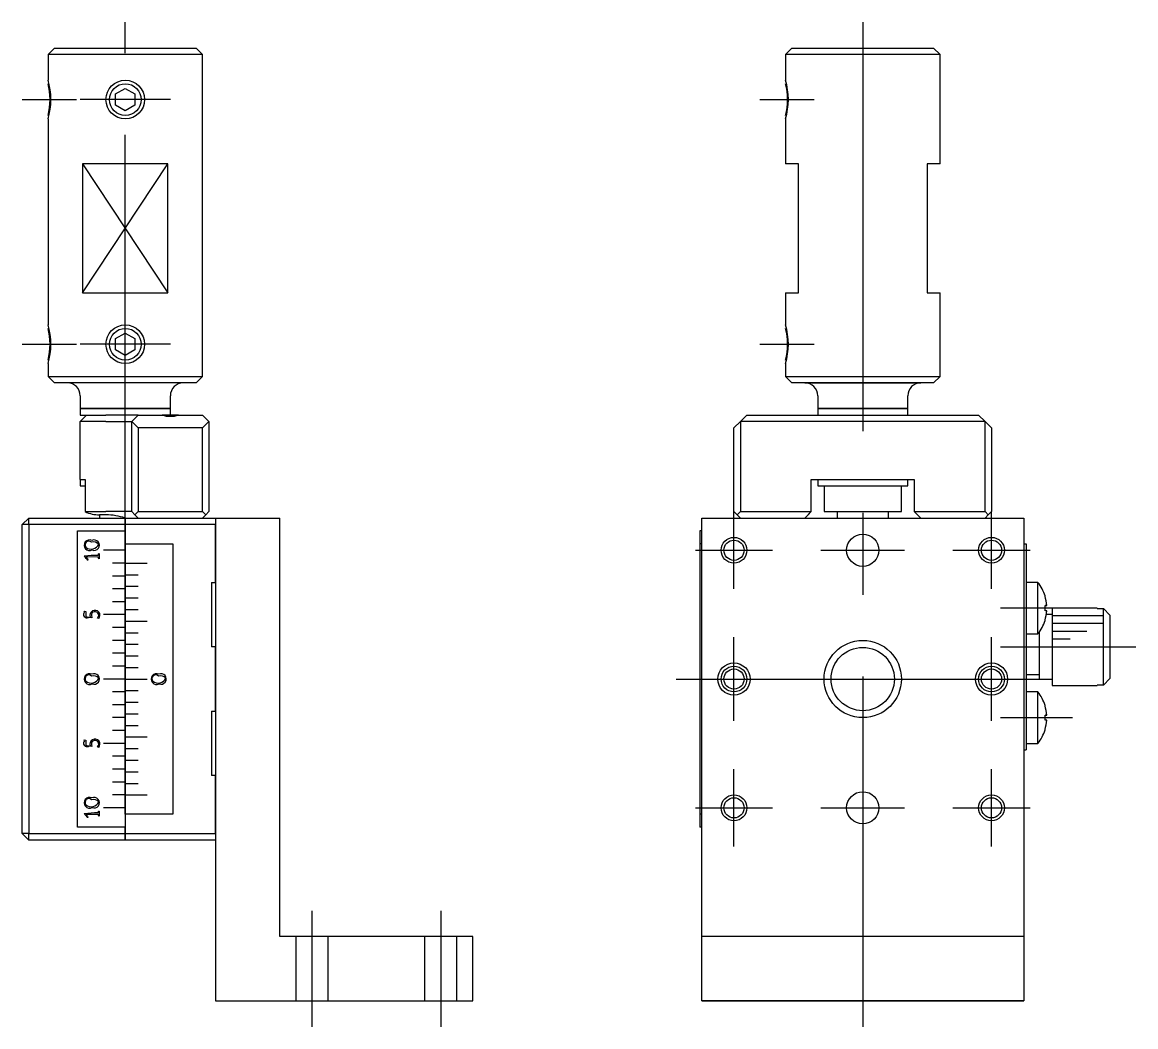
# Model space of a CAD drawing. Extents: x -77 to 135, y -83 to 105.
# Drawn here: x 48.6 to 135.1, y -27 to 51 of the extents above; entities that cross this region are included whole.
import ezdxf

# ---------------------------------------------------------------- set-up
doc = ezdxf.new("R2010")
doc.units = 0
doc.linetypes.add('CENTER', pattern=[50.8, 31.75, -6.35, 6.35, -6.35])
doc.linetypes.add('DASHED', pattern=[19.05, 12.7, -6.35])
doc.layers.get('0').update_dxf_attribs({"linetype": 'CONTINUOUS'})
doc.layers.add('CENTER', color=1, linetype='CENTER')

msp = doc.modelspace()

# ---------------------------------------------------------------- linework, layer by layer
at = {"color": 7, "linetype": 'CONTINUOUS'}
for p, q in [((51.124, 49), (50.624, 48.5)), ((56.624, 48.5), (50.624, 48.5)), ((50.624, 48.5), (50.624, 46.5)), ((51.124, 49), (56.624, 49)), ((56.624, 49), (62.124, 49)), ((62.624, 48.5), (56.624, 48.5)), ((62.624, 48.5), (62.124, 49)), ((62.624, 23.5), (62.624, 48.5)), ((108.399, 49), (107.899, 48.5)), ((119.899, 48.5), (107.899, 48.5)), ((107.899, 48.5), (107.899, 46.5)), ((108.399, 49), (119.399, 49)), ((119.899, 48.5), (119.399, 49)), ((119.899, 40), (119.899, 48.5)), ((55.874, 45.433), (56.624, 45.866)), ((56.624, 45.866), (57.374, 45.433)), ((55.874, 44.567), (55.874, 45.433)), ((57.374, 45.433), (57.374, 44.567)), ((56.624, 44.134), (55.874, 44.567)), ((57.374, 44.567), (56.624, 44.134)), ((50.624, 43.5), (50.624, 27.5)), ((107.899, 43.5), (107.899, 40)), ((53.308, 40), (53.308, 30)), ((59.941, 40), (53.308, 40)), ((59.941, 30), (59.941, 40)), ((108.899, 40), (107.899, 40)), ((108.899, 40), (107.899, 40)), ((108.899, 30), (108.899, 40)), ((118.899, 40), (118.899, 30)), ((119.899, 40), (118.899, 40)), ((119.899, 40), (118.899, 40)), ((53.308, 30), (59.941, 30)), ((107.899, 30), (107.899, 27.5)), ((107.899, 30), (108.899, 30)), ((118.899, 30), (119.899, 30)), ((119.899, 23.5), (119.899, 30)), ((55.874, 26.433), (56.624, 26.866)), ((56.624, 26.866), (57.374, 26.433)), ((55.874, 25.567), (55.874, 26.433)), ((57.374, 26.433), (57.374, 25.567)), ((56.624, 25.134), (55.874, 25.567)), ((57.374, 25.567), (56.624, 25.134)), ((50.624, 24.5), (50.624, 23.5)), ((107.899, 24.5), (107.899, 23.5)), ((50.624, 23.5), (56.624, 23.5)), ((50.624, 23.5), (51.124, 23)), ((56.624, 23.5), (62.624, 23.5)), ((62.124, 23), (62.624, 23.5)), ((107.899, 23.5), (119.899, 23.5)), ((107.899, 23.5), (108.399, 23)), ((119.399, 23), (119.899, 23.5)), ((56.624, 23), (51.124, 23)), ((62.124, 23), (56.624, 23)), ((119.399, 23), (108.399, 23)), ((112.399, 23), (108.399, 23)), ((109.399, 23), (118.399, 23)), ((109.399, 23), (112.399, 23)), ((115.399, 23), (118.399, 23)), ((119.399, 23), (115.399, 23)), ((53.124, 22), (53.124, 21)), ((60.124, 21), (60.124, 22)), ((110.399, 22), (110.399, 21)), ((117.399, 21), (117.399, 22)), ((53.124, 21), (56.624, 21)), ((56.624, 21), (53.124, 21)), ((53.124, 21), (53.124, 20.5)), ((56.624, 21), (60.124, 21)), ((60.124, 21), (56.624, 21)), ((60.124, 20.5), (60.124, 21)), ((110.399, 21), (113.899, 21)), ((113.899, 21), (110.399, 21)), ((110.399, 21), (110.399, 20.5)), ((113.899, 21), (117.399, 21)), ((117.399, 21), (113.899, 21)), ((117.399, 20.5), (117.399, 21)), ((53.124, 20.5), (53.624, 20.5)), ((53.124, 20), (53.624, 20.5)), ((54.624, 20), (53.124, 20)), ((53.124, 15.5), (53.124, 20)), ((53.624, 20.5), (54.624, 20.5)), ((54.624, 20.5), (55.124, 20.5)), ((55.124, 20), (54.624, 20)), ((57.624, 20.5), (55.124, 20.5)), ((55.124, 20), (57.124, 20)), ((57.624, 20.5), (57.124, 20)), ((57.124, 13), (57.124, 20)), ((57.124, 20), (57.624, 19.5)), ((57.624, 20.5), (59.484, 20.5)), ((60.765, 20.5), (59.484, 20.5)), ((60.765, 20.5), (62.624, 20.5)), ((63.124, 20), (62.624, 20.5)), ((62.624, 19.5), (63.124, 20)), ((63.124, 20), (63.124, 13)), ((103.899, 19.5), (104.399, 20)), ((104.399, 20), (104.899, 20.5)), ((123.399, 20), (104.399, 20)), ((104.399, 20), (104.399, 13)), ((104.899, 20.5), (122.899, 20.5)), ((122.899, 20.5), (123.399, 20)), ((123.399, 13), (123.399, 20)), ((123.399, 20), (123.899, 19.5)), ((62.624, 19.5), (57.624, 19.5)), ((57.624, 19.5), (57.624, 13)), ((62.624, 13), (62.624, 19.5)), ((103.899, 13), (103.899, 19.5)), ((123.899, 19.5), (123.899, 13)), ((53.124, 15.5), (53.506, 15.5)), ((53.124, 15.5), (53.124, 15)), ((53.124, 15), (53.506, 15)), ((53.506, 15.5), (53.506, 13)), ((109.899, 15.5), (117.899, 15.5)), ((109.899, 15.5), (110.399, 15.5)), ((109.899, 13), (109.899, 15.5)), ((110.399, 15.5), (110.399, 15)), ((110.399, 15), (113.899, 15)), ((110.399, 15), (110.899, 15)), ((110.899, 15), (110.899, 13)), ((113.899, 15), (117.399, 15)), ((116.899, 13), (116.899, 15)), ((116.899, 15), (117.399, 15)), ((117.399, 15), (117.399, 15.5)), ((117.399, 15.5), (117.899, 15.5)), ((117.899, 15.5), (117.899, 13)), ((53.506, 13), (54.624, 13)), ((54.624, 13), (55.124, 13)), ((57.124, 13), (55.124, 13)), ((57.374, 12.75), (57.124, 13)), ((57.374, 12.75), (57.624, 13)), ((57.624, 13), (62.624, 13)), ((62.874, 12.75), (62.624, 13)), ((62.874, 12.75), (63.124, 13)), ((104.149, 12.75), (103.899, 13)), ((104.149, 12.75), (103.899, 13)), ((104.149, 12.75), (104.399, 13)), ((104.399, 13), (109.899, 13)), ((109.899, 13), (109.399, 12.5)), ((109.649, 12.75), (109.899, 13)), ((110.899, 13), (116.899, 13)), ((110.899, 13), (111.899, 13)), ((111.899, 13), (115.899, 13)), ((111.899, 13), (115.899, 13)), ((111.899, 13), (111.899, 12.5)), ((115.899, 13), (116.899, 13)), ((115.899, 12.5), (115.899, 13)), ((117.899, 13), (123.399, 13)), ((118.399, 12.5), (117.899, 13)), ((117.899, 13), (118.149, 12.75)), ((123.399, 13), (123.649, 12.75)), ((123.899, 13), (123.649, 12.75)), ((123.899, 13), (123.649, 12.75)), ((48.624, 12), (49.124, 12.5)), ((49.124, 12.5), (56.624, 12.5)), ((49.124, 12), (49.124, 12.5)), ((54.624, 12.75), (54.624, 12.5)), ((55.124, 12.75), (54.624, 12.75)), ((56.624, 12.5), (59.124, 12.5)), ((56.624, 12.5), (56.624, 12)), ((56.624, 12), (56.624, 12.5)), ((57.624, 12.5), (57.374, 12.75)), ((59.124, 12.5), (63.624, 12.5)), ((62.624, 12.5), (62.874, 12.75)), ((63.624, 12.5), (68.624, 12.5)), ((63.624, 12.5), (63.624, 12)), ((68.624, 11), (68.624, 12.5)), ((101.399, -20), (101.399, 12.5)), ((101.399, 12.5), (126.399, 12.5)), ((104.399, 12.5), (104.149, 12.75)), ((104.399, 12.5), (104.149, 12.75)), ((109.399, 12.5), (109.649, 12.75)), ((118.149, 12.75), (118.399, 12.5)), ((123.649, 12.75), (123.399, 12.5)), ((123.649, 12.75), (123.399, 12.5)), ((126.399, 12.5), (126.399, -20)), ((48.624, 9), (48.624, 12)), ((49.124, 12), (48.624, 12)), ((49.124, 12), (49.124, -12)), ((56.624, 12), (49.124, 12)), ((52.924, -11.5), (52.924, 11.5)), ((52.924, 11.5), (56.624, 11.5)), ((63.624, 12), (56.624, 12)), ((56.624, 11.51), (56.624, 12)), ((56.624, 12), (56.624, 11.51)), ((56.624, 11.5), (56.624, 10.51)), ((63.624, 12), (63.624, 9)), ((63.624, 9), (63.624, 12)), ((101.249, 11.5), (101.249, 10.51)), ((101.399, 11.5), (101.249, 11.5)), ((56.624, 10.51), (56.624, 10.5)), ((56.624, 10.5), (60.324, 10.5)), ((56.624, 10.01), (56.624, 10.5)), ((56.624, 10.5), (56.624, 10)), ((60.324, 10.5), (60.324, -10.5)), ((68.624, -9), (68.624, 11)), ((101.249, 10.5), (101.249, -10.5)), ((101.399, 10.5), (101.249, 10.5)), ((126.399, 10.5), (126.599, 10.5)), ((126.599, 10.5), (126.599, 8.5)), ((53.45, 9.525), (53.435, 9.542)), ((53.482, 9.493), (53.45, 9.525)), ((54.518, 9.605), (54.555, 9.729)), ((54.555, 9.729), (54.596, 9.75)), ((54.596, 9.75), (54.596, 9.34)), ((55.624, 10), (54.924, 10)), ((56.624, 10), (55.624, 10)), ((56.624, 10), (56.624, 10.01)), ((56.624, 9.99), (56.624, 10)), ((56.624, 10), (56.624, 9.01)), ((56.624, 9.01), (56.624, 9.99)), ((48.624, -1), (48.624, 9)), ((53.531, 9.441), (53.482, 9.493)), ((53.595, 9.365), (53.531, 9.441)), ((54.523, 9.469), (53.574, 9.484)), ((53.574, 9.484), (53.683, 9.326)), ((53.63, 9.323), (53.595, 9.365)), ((53.644, 9.304), (53.63, 9.323)), ((53.667, 9.265), (53.644, 9.304)), ((53.682, 9.243), (53.667, 9.265)), ((53.689, 9.239), (53.682, 9.243)), ((53.683, 9.326), (53.719, 9.261)), ((53.697, 9.237), (53.689, 9.239)), ((53.704, 9.239), (53.697, 9.237)), ((53.712, 9.245), (53.704, 9.239)), ((53.717, 9.253), (53.712, 9.245)), ((53.719, 9.261), (53.717, 9.253)), ((54.596, 9.34), (54.523, 9.469)), ((56.624, 9), (55.624, 9)), ((56.624, 9), (56.624, 9.01)), ((56.624, 9.01), (56.624, 9)), ((56.624, 9), (57.624, 9)), ((56.624, 8.99), (56.624, 9)), ((56.624, 9), (56.624, 8.99)), ((56.624, 8.1), (56.624, 8.99)), ((56.624, 8.99), (56.624, 8.11)), ((57.624, 9), (58.324, 9)), ((63.624, 9), (63.624, 7.5)), ((63.624, 7.5), (63.624, 9)), ((56.624, 8), (55.624, 8)), ((56.624, 8.11), (56.624, 8.1)), ((56.624, 8.1), (57.624, 8.1)), ((56.624, 8.01), (56.624, 8.1)), ((56.624, 8.1), (56.624, 8.09)), ((56.624, 8.09), (56.624, 8)), ((56.624, 8), (56.624, 8.01)), ((56.624, 8), (56.624, 7.21)), ((56.624, 7.99), (56.624, 8)), ((56.624, 7.2), (56.624, 7.99)), ((126.599, 8.5), (126.599, -3.5)), ((56.624, 7), (55.624, 7)), ((56.624, 7.21), (56.624, 7.2)), ((56.624, 7.2), (57.624, 7.2)), ((56.624, 7.01), (56.624, 7.2)), ((56.624, 7.2), (56.624, 7.19)), ((56.624, 7.19), (56.624, 7)), ((56.624, 7), (56.624, 7.01)), ((56.624, 6.99), (56.624, 7)), ((56.624, 7), (56.624, 6.31)), ((56.624, 6.3), (56.624, 6.99)), ((63.324, 7.5), (63.324, 2.5)), ((63.324, 7.5), (63.624, 7.5)), ((63.624, 7.5), (63.624, 2.5)), ((127.497, 7.5), (126.599, 7.5)), ((127.497, 5.5), (127.497, 7.5)), ((56.624, 6.31), (56.624, 6.3)), ((56.624, 6.3), (57.624, 6.3)), ((56.624, 6.01), (56.624, 6.3)), ((56.624, 6.3), (56.624, 6.29)), ((56.624, 6.29), (56.624, 6)), ((128.055, 6.429), (128.055, 6.45)), ((53.424, 5.265), (53.435, 5.268)), ((53.446, 5.207), (53.424, 5.265)), ((53.435, 5.268), (53.56, 5.248)), ((53.56, 5.248), (53.566, 5.158)), ((56.624, 6), (55.624, 6)), ((56.624, 6), (56.624, 6.01)), ((56.624, 5.99), (56.624, 6)), ((56.624, 6), (56.624, 5.41)), ((56.624, 5.4), (56.624, 5.99)), ((56.624, 5.41), (56.624, 5.4)), ((56.624, 5.4), (57.624, 5.4)), ((56.624, 5.01), (56.624, 5.4)), ((56.624, 5.4), (56.624, 5.39)), ((56.624, 5.39), (56.624, 5)), ((127.497, 3.5), (127.497, 5.5)), ((128.187, 5.7), (128.055, 5.7)), ((128.055, 5.3), (128.055, 5.7)), ((128.055, 5.7), (128.187, 5.7)), ((128.187, 5.3), (128.055, 5.3)), ((132.099, 5.5), (128.599, 5.5)), ((128.599, 5.5), (128.599, -0.5)), ((132.099, 5.5), (132.099, 5.473)), ((132.099, 5.473), (132.599, 5.473)), ((132.599, -0.473), (132.599, 5.473)), ((132.599, 5.473), (133.099, 4.968)), ((53.564, 4.968), (53.563, 4.957)), ((53.563, 4.957), (53.565, 4.874)), ((53.565, 4.99), (53.564, 4.968)), ((53.567, 5.04), (53.565, 4.99)), ((53.565, 4.874), (53.568, 4.84)), ((53.566, 5.158), (53.568, 5.087)), ((53.568, 5.087), (53.567, 5.04)), ((53.568, 4.84), (53.571, 4.837)), ((53.571, 4.837), (53.577, 4.836)), ((53.577, 4.836), (53.664, 4.829)), ((53.664, 4.829), (53.896, 4.812)), ((53.81, 4.775), (53.767, 4.772)), ((54.034, 4.759), (53.81, 4.775)), ((54.027, 4.799), (54.037, 4.771)), ((54.037, 4.771), (54.034, 4.759)), ((54.564, 4.691), (54.466, 4.733)), ((55.624, 5), (54.924, 5)), ((56.624, 5), (55.624, 5)), ((56.624, 5), (56.624, 5.01)), ((56.624, 4.99), (56.624, 5)), ((56.624, 5), (56.624, 4.51)), ((56.624, 4.5), (56.624, 4.99)), ((56.624, 4.51), (56.624, 4.5)), ((56.624, 4.5), (57.624, 4.5)), ((56.624, 4.01), (56.624, 4.5)), ((56.624, 4.5), (56.624, 4.49)), ((56.624, 4.49), (56.624, 4)), ((57.624, 4.5), (58.324, 4.5)), ((128.055, 4.55), (128.055, 4.571)), ((128.599, 5), (128.154, 5)), ((132.599, 4.9), (128.599, 4.9)), ((133.099, 4.968), (133.099, 0.032)), ((56.624, 4), (55.624, 4)), ((56.624, 4), (56.624, 4.01)), ((56.624, 4), (56.624, 3.61)), ((56.624, 3.99), (56.624, 4)), ((56.624, 3.6), (56.624, 3.99)), ((56.624, 3.61), (56.624, 3.6)), ((56.624, 3.6), (57.624, 3.6)), ((56.624, 3.01), (56.624, 3.6)), ((56.624, 3.6), (56.624, 3.59)), ((56.624, 3.59), (56.624, 3)), ((126.599, 3.5), (127.497, 3.5)), ((127.599, 3.635), (127.599, 0)), ((132.599, 4.3), (128.599, 4.3)), ((131.299, 3.7), (128.599, 3.7)), ((56.624, 3), (55.624, 3)), ((56.624, 3), (56.624, 3.01)), ((56.624, 2.99), (56.624, 3)), ((56.624, 3), (56.624, 2.71)), ((56.624, 2.7), (56.624, 2.99)), ((56.624, 2.71), (56.624, 2.7)), ((56.624, 2.7), (57.624, 2.7)), ((56.624, 2.01), (56.624, 2.7)), ((56.624, 2.7), (56.624, 2.69)), ((56.624, 2.69), (56.624, 2)), ((129.999, 3.1), (128.599, 3.1)), ((56.624, 2), (55.624, 2)), ((56.624, 2), (56.624, 2.01)), ((56.624, 1.99), (56.624, 2)), ((56.624, 2), (56.624, 1.81)), ((56.624, 1.8), (56.624, 1.99)), ((56.624, 1.81), (56.624, 1.8)), ((56.624, 1.8), (57.624, 1.8)), ((56.624, 1.01), (56.624, 1.8)), ((56.624, 1.8), (56.624, 1.79)), ((56.624, 1.79), (56.624, 1)), ((63.624, 2.5), (63.324, 2.5)), ((63.624, 2.5), (63.624, -2.5)), ((63.624, -2.5), (63.624, 2.5)), ((56.624, 1), (55.624, 1)), ((56.624, 1), (56.624, 1.01)), ((56.624, 1), (56.624, 0.91)), ((56.624, 0.99), (56.624, 1)), ((56.624, 0.9), (56.624, 0.99)), ((56.624, 0.91), (56.624, 0.9)), ((56.624, 0.9), (57.624, 0.9)), ((56.624, 0.01), (56.624, 0.9)), ((56.624, 0.9), (56.624, 0.89)), ((56.624, 0.89), (56.624, 0.01)), ((55.624, 0), (54.924, 0)), ((56.624, 0), (55.624, 0)), ((56.624, 0.01), (56.624, 0)), ((56.624, 0), (56.624, 0.01)), ((56.624, 0), (57.624, 0)), ((56.624, 0), (56.624, -0.01)), ((56.624, -0.01), (56.624, 0)), ((57.624, 0), (58.324, 0)), ((126.599, 0.35), (127.599, 0.35)), ((127.599, 0), (128.599, 0)), ((133.099, 0.032), (132.599, -0.473)), ((56.624, -0.01), (56.624, -0.89)), ((56.624, -0.9), (56.624, -0.01)), ((128.599, -0.5), (132.099, -0.5)), ((132.099, -0.473), (132.099, -0.5)), ((132.599, -0.473), (132.099, -0.473)), ((48.624, -11), (48.624, -1)), ((56.624, -1), (55.624, -1)), ((56.624, -0.89), (56.624, -0.9)), ((56.624, -0.9), (57.624, -0.9)), ((56.624, -0.9), (56.624, -0.91)), ((56.624, -0.99), (56.624, -0.9)), ((56.624, -0.91), (56.624, -1)), ((56.624, -1), (56.624, -0.99)), ((56.624, -1), (56.624, -1.79)), ((56.624, -1.01), (56.624, -1)), ((56.624, -1.8), (56.624, -1.01)), ((127.497, -1), (126.599, -1)), ((127.497, -3), (127.497, -1)), ((56.624, -2), (55.624, -2)), ((56.624, -1.79), (56.624, -1.8)), ((56.624, -1.8), (57.624, -1.8)), ((56.624, -1.8), (56.624, -1.81)), ((56.624, -1.99), (56.624, -1.8)), ((56.624, -1.81), (56.624, -2)), ((56.624, -2), (56.624, -1.99)), ((56.624, -2), (56.624, -2.69)), ((56.624, -2.01), (56.624, -2)), ((56.624, -2.7), (56.624, -2.01)), ((63.324, -2.5), (63.324, -7.5)), ((63.324, -2.5), (63.624, -2.5)), ((63.624, -2.5), (63.624, -7.5)), ((128.055, -2.071), (128.055, -2.05)), ((56.624, -3), (55.624, -3)), ((56.624, -2.69), (56.624, -2.7)), ((56.624, -2.7), (57.624, -2.7)), ((56.624, -2.7), (56.624, -2.71)), ((56.624, -2.99), (56.624, -2.7)), ((56.624, -2.71), (56.624, -3)), ((56.624, -3), (56.624, -2.99)), ((56.624, -3), (56.624, -3.59)), ((56.624, -3.01), (56.624, -3)), ((56.624, -3.6), (56.624, -3.01)), ((127.497, -5), (127.497, -3)), ((128.187, -2.8), (128.055, -2.8)), ((128.055, -3.2), (128.055, -2.8)), ((128.055, -2.8), (128.187, -2.8)), ((128.187, -3.2), (128.055, -3.2)), ((56.624, -4), (55.624, -4)), ((56.624, -3.59), (56.624, -3.6)), ((56.624, -3.6), (57.624, -3.6)), ((56.624, -3.6), (56.624, -3.61)), ((56.624, -3.99), (56.624, -3.6)), ((56.624, -3.61), (56.624, -4)), ((56.624, -4), (56.624, -3.99)), ((56.624, -4), (56.624, -4.49)), ((56.624, -4.01), (56.624, -4)), ((56.624, -4.5), (56.624, -4.01)), ((126.599, -3.5), (126.599, -5.5)), ((128.055, -3.95), (128.055, -3.929)), ((53.424, -4.735), (53.435, -4.732)), ((53.446, -4.793), (53.424, -4.735)), ((53.435, -4.732), (53.56, -4.752)), ((53.56, -4.752), (53.566, -4.842)), ((53.564, -5.032), (53.563, -5.043)), ((53.563, -5.043), (53.565, -5.126)), ((53.565, -5.01), (53.564, -5.032)), ((53.567, -4.96), (53.565, -5.01)), ((53.565, -5.126), (53.568, -5.16)), ((53.566, -4.842), (53.568, -4.913)), ((53.568, -4.913), (53.567, -4.96)), ((53.568, -5.16), (53.571, -5.163)), ((53.571, -5.163), (53.577, -5.164)), ((53.577, -5.164), (53.664, -5.171)), ((53.664, -5.171), (53.896, -5.188)), ((55.624, -5), (54.924, -5)), ((56.624, -5), (55.624, -5)), ((56.624, -4.49), (56.624, -4.5)), ((56.624, -4.5), (57.624, -4.5)), ((56.624, -4.5), (56.624, -4.51)), ((56.624, -4.99), (56.624, -4.5)), ((56.624, -4.51), (56.624, -5)), ((56.624, -5), (56.624, -4.99)), ((56.624, -5), (56.624, -5.39)), ((56.624, -5.01), (56.624, -5)), ((56.624, -5.4), (56.624, -5.01)), ((57.624, -4.5), (58.324, -4.5)), ((126.599, -5), (127.497, -5)), ((53.81, -5.225), (53.767, -5.228)), ((54.034, -5.241), (53.81, -5.225)), ((54.027, -5.201), (54.037, -5.229)), ((54.037, -5.229), (54.034, -5.241)), ((54.564, -5.309), (54.466, -5.267)), ((56.624, -6), (55.624, -6)), ((56.624, -5.39), (56.624, -5.4)), ((56.624, -5.4), (57.624, -5.4)), ((56.624, -5.4), (56.624, -5.41)), ((56.624, -5.99), (56.624, -5.4)), ((56.624, -5.41), (56.624, -6)), ((56.624, -6), (56.624, -5.99)), ((56.624, -6), (56.624, -6.29)), ((56.624, -6.01), (56.624, -6)), ((56.624, -6.3), (56.624, -6.01)), ((126.399, -5.5), (126.599, -5.5)), ((126.399, -5.5), (126.599, -5.5)), ((56.624, -6.29), (56.624, -6.3)), ((56.624, -6.3), (57.624, -6.3)), ((56.624, -6.99), (56.624, -6.3)), ((56.624, -6.3), (56.624, -6.31)), ((56.624, -6.31), (56.624, -7)), ((56.624, -7), (55.624, -7)), ((56.624, -7), (56.624, -6.99)), ((56.624, -7), (56.624, -7.19)), ((56.624, -7.01), (56.624, -7)), ((56.624, -7.2), (56.624, -7.01)), ((56.624, -7.19), (56.624, -7.2)), ((56.624, -7.2), (57.624, -7.2)), ((56.624, -7.2), (56.624, -7.21)), ((56.624, -7.99), (56.624, -7.2)), ((56.624, -7.21), (56.624, -8)), ((63.624, -7.5), (63.324, -7.5)), ((63.624, -7.5), (63.624, -11)), ((63.624, -11), (63.624, -7.5)), ((56.624, -8), (55.624, -8)), ((56.624, -8), (56.624, -7.99)), ((56.624, -8), (56.624, -8.09)), ((56.624, -8.01), (56.624, -8)), ((56.624, -8.1), (56.624, -8.01)), ((56.624, -8.09), (56.624, -8.1)), ((56.624, -8.1), (57.624, -8.1)), ((56.624, -8.1), (56.624, -8.11)), ((56.624, -8.99), (56.624, -8.1)), ((56.624, -8.11), (56.624, -8.99)), ((56.624, -9), (55.624, -9)), ((56.624, -8.99), (56.624, -9)), ((56.624, -9), (56.624, -8.99)), ((56.624, -9), (57.624, -9)), ((56.624, -9), (56.624, -9.01)), ((56.624, -9.01), (56.624, -9)), ((56.624, -9.01), (56.624, -10)), ((56.624, -9.99), (56.624, -9.01)), ((57.624, -9), (58.324, -9)), ((68.624, -20), (68.624, -9)), ((54.518, -10.395), (54.555, -10.271)), ((54.555, -10.271), (54.596, -10.25)), ((54.596, -10.25), (54.596, -10.66)), ((55.624, -10), (54.924, -10)), ((56.624, -10), (55.624, -10)), ((56.624, -10), (56.624, -9.99)), ((56.624, -10), (56.624, -10.5)), ((56.624, -10.01), (56.624, -10)), ((56.624, -10.5), (56.624, -10.01)), ((48.624, -12), (48.624, -11)), ((53.45, -10.475), (53.435, -10.458)), ((53.482, -10.507), (53.45, -10.475)), ((53.531, -10.559), (53.482, -10.507)), ((53.595, -10.635), (53.531, -10.559)), ((53.574, -10.516), (53.683, -10.674)), ((54.523, -10.531), (53.574, -10.516)), ((53.63, -10.677), (53.595, -10.635)), ((53.644, -10.696), (53.63, -10.677)), ((53.667, -10.735), (53.644, -10.696)), ((53.682, -10.757), (53.667, -10.735)), ((53.689, -10.761), (53.682, -10.757)), ((53.683, -10.674), (53.719, -10.739)), ((53.697, -10.763), (53.689, -10.761)), ((53.704, -10.761), (53.697, -10.763)), ((53.712, -10.755), (53.704, -10.761)), ((53.717, -10.747), (53.712, -10.755)), ((53.719, -10.739), (53.717, -10.747)), ((54.596, -10.66), (54.523, -10.531)), ((60.324, -10.5), (56.624, -10.5)), ((56.624, -10.5), (56.624, -10.51)), ((56.624, -10.51), (56.624, -11.5)), ((63.624, -11), (63.624, -12)), ((63.624, -12), (63.624, -11)), ((101.399, -10.5), (101.249, -10.5)), ((101.399, -10.5), (101.249, -10.5)), ((101.249, -10.51), (101.249, -11.5)), ((49.124, -12), (48.624, -12)), ((49.124, -12.5), (48.624, -12)), ((49.124, -12), (56.624, -12)), ((49.124, -12.5), (49.124, -12)), ((56.624, -11.5), (52.924, -11.5)), ((56.624, -12), (56.624, -11.51)), ((56.624, -11.51), (56.624, -12)), ((56.624, -12), (63.624, -12)), ((56.624, -12), (56.624, -12.5)), ((56.624, -12.5), (56.624, -12)), ((63.624, -12), (63.624, -25)), ((101.399, -11.5), (101.249, -11.5)), ((101.399, -11.5), (101.249, -11.5)), ((56.624, -12.5), (49.124, -12.5)), ((63.624, -12.5), (56.624, -12.5)), ((83.624, -20), (68.624, -20)), ((83.624, -25), (83.624, -20)), ((126.399, -20), (101.399, -20)), ((101.399, -25), (101.399, -20)), ((126.399, -20), (126.399, -25)), ((63.624, -25), (83.624, -25)), ((101.399, -25), (126.399, -25)), ((126.399, -25), (101.399, -25)), ((102.649, -25), (105.149, -25)), ((102.649, -25), (105.149, -25)), ((102.649, -25), (105.149, -25)), ((102.649, -25), (105.149, -25)), ((122.649, -25), (125.149, -25)), ((122.649, -25), (125.149, -25)), ((122.649, -25), (125.149, -25)), ((122.649, -25), (125.149, -25))]:
    msp.add_line(p, q, dxfattribs=at)
at = {"color": 3, "linetype": 'CONTINUOUS'}
for p, q in [((53.308, 40), (59.941, 30)), ((53.308, 30), (59.941, 40))]:
    msp.add_line(p, q, dxfattribs=at)
at = {"color": 3, "linetype": 'DASHED'}
for p, q in [((69.874, -20), (69.874, -25)), ((72.374, -25), (72.374, -20)), ((79.874, -20), (79.874, -25)), ((82.374, -25), (82.374, -20))]:
    msp.add_line(p, q, dxfattribs=at)
at = {"color": 3, "linetype": 'CONTINUOUS'}
for centre, radius in [((56.624, 45), 1.5), ((56.624, 26), 1.5), ((103.899, 10), 1), ((123.899, 10), 1), ((113.899, 0), 3), ((103.899, 0), 1), ((123.899, 0), 1), ((103.899, -10), 1), ((123.899, -10), 1)]:
    msp.add_circle(centre, radius, dxfattribs=at)
at = {"color": 7, "linetype": 'CONTINUOUS'}
for centre, radius in [((56.624, 45), 1.23), ((56.624, 26), 1.23), ((113.899, 10), 1.25), ((103.899, 10), 0.783), ((123.899, 10), 0.783), ((113.899, 0), 2.458), ((103.899, 0), 1.25), ((123.899, 0), 1.25), ((103.899, 0), 0.783), ((123.899, 0), 0.783), ((103.899, -10), 0.783), ((113.899, -10), 1.25), ((123.899, -10), 0.783)]:
    msp.add_circle(centre, radius, dxfattribs=at)
at = {"color": 3, "linetype": 'CONTINUOUS'}
for centre in [(45.687, 45), (102.962, 45), (45.687, 26), (102.962, 26)]:
    msp.add_arc(centre, 5.16, 343.10103, 16.89897, dxfattribs=at)
at = {"color": 7, "linetype": 'CONTINUOUS'}
for centre, radius, start, end in [((46.057, 45), 4.73, 344.9348, 15.0652), ((103.331, 45), 4.73, 344.9348, 15.0652), ((46.057, 26), 4.73, 344.9348, 15.0652), ((103.331, 26), 4.73, 344.9348, 15.0652), ((52.124, 22), 1, 0, 90), ((61.124, 22), 1, 90, 180), ((109.399, 22), 1, 0, 90), ((118.399, 22), 1, 90, 180), ((60.124, 22.5), 2.1, 252.24721, 287.75279), ((54.642, 15.454), 2.704, 245.16411, 269.62713), ((55.109, 8.032), 4.718, 71.2635, 89.81186), ((53.849, 10.389), 0.416, 63.90466, 298.73706), ((53.795, 10.415), 0.297, 45.87594, 218.70656), ((53.977, 10.744), 0.661, 231.23714, 334.70415), ((54.144, 10.047), 0.598, 43.88845, 103.65676), ((54.209, 10.397), 0.406, 246.74739, 115.89432), ((54.795, -4.534), 14.142, 91.12437, 95.51864), ((124.999, 5.5), 3.2, 17.27001, 38.68219), ((124.999, 5.5), 3.194, 3.59035, 16.90526), ((53.657, 5.027), 0.277, 139.49378, 293.3804), ((54.265, 4.946), 0.393, 319.55446, 199.9104), ((54.273, 4.945), 0.286, 312.27867, 210.54547), ((124.999, 5.5), 3.194, 343.09474, 356.40965), ((124.999, 5.5), 3.2, 321.31781, 342.72999), ((53.849, -0.004), 0.416, 63.90466, 298.73706), ((53.795, 0.022), 0.297, 45.87594, 218.70656), ((53.977, 0.351), 0.661, 231.23714, 334.70415), ((54.144, -0.346), 0.598, 43.88845, 103.65676), ((54.209, 0.004), 0.406, 246.74739, 115.89432), ((59.045, -0.004), 0.416, 63.90466, 298.73706), ((58.991, 0.022), 0.297, 45.87594, 218.70656), ((59.173, 0.351), 0.661, 231.23714, 334.70415), ((59.339, -0.346), 0.598, 43.88845, 103.65676), ((59.405, 0.004), 0.406, 246.74739, 115.89432), ((124.999, -3), 3.2, 17.27001, 38.68219), ((124.999, -3), 3.194, 3.59035, 16.90526), ((124.999, -3), 3.194, 343.09474, 356.40965), ((124.999, -3), 3.2, 321.31781, 342.72999), ((53.657, -4.973), 0.277, 139.49378, 293.3804), ((54.265, -5.054), 0.393, 319.55446, 199.9104), ((54.273, -5.055), 0.286, 312.27867, 210.54547), ((53.849, -9.611), 0.416, 63.90466, 298.73706), ((53.795, -9.585), 0.297, 45.87594, 218.70656), ((54.144, -9.953), 0.598, 43.88845, 103.65676), ((54.209, -9.603), 0.406, 246.74739, 115.89432), ((53.977, -9.256), 0.661, 231.23714, 334.70415), ((54.795, -24.534), 14.142, 91.12437, 95.51864)]:
    msp.add_arc(centre, radius, start, end, dxfattribs=at)
at = {"layer": 'CENTER', "color": 1, "linetype": 'CENTER'}
for p, q in [((56.624, 10.5), (56.624, 51)), ((113.899, 51), (113.899, -27)), ((48.624, 45), (52.847, 45)), ((60.124, 45), (53.124, 45)), ((105.899, 45), (110.122, 45)), ((48.624, 26), (52.847, 26)), ((60.124, 26), (53.124, 26)), ((105.899, 26), (110.122, 26)), ((103.899, 7), (103.899, 13)), ((123.899, 7), (123.899, 13)), ((100.899, 10), (106.899, 10)), ((110.649, 10), (117.149, 10)), ((120.899, 10), (126.899, 10)), ((130.187, 5.498), (124.599, 5.498)), ((103.899, -3.25), (103.899, 3.25)), ((123.899, -3.25), (123.899, 3.25)), ((124.599, 2.5), (135.099, 2.5)), ((99.399, 0), (128.399, 0)), ((130.187, -3.002), (124.599, -3.002)), ((103.899, -13), (103.899, -7)), ((123.899, -13), (123.899, -7)), ((100.899, -10), (106.899, -10)), ((110.649, -10), (117.149, -10)), ((120.899, -10), (126.899, -10)), ((71.124, -18), (71.124, -27)), ((81.124, -18), (81.124, -27))]:
    msp.add_line(p, q, dxfattribs=at)

doc.saveas('drawing.dxf')
